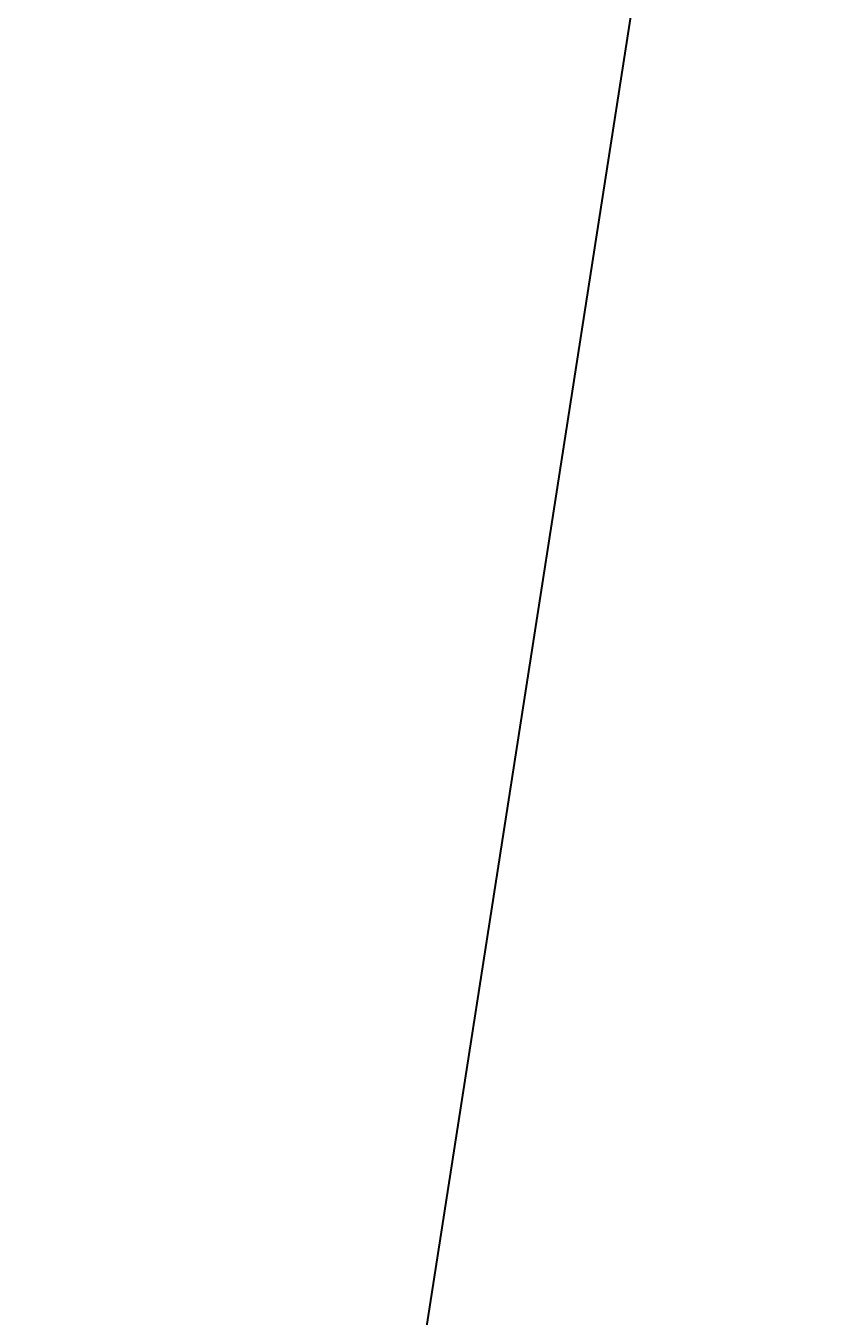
# Model space of a CAD drawing. Header units: metres. Extents: x 0 to 1324930, y 0 to 1631912.
# Drawn here: x 0 to 253991, y 815956 to 1223934 of the extents above; entities that cross this region are included whole.
import ezdxf

# ---------------------------------------------------------------- set-up
doc = ezdxf.new("R2010")
doc.units = ezdxf.units.M
doc.header["$MEASUREMENT"] = 0
doc.layers.add('A_revoir_geometrie_aberrante', color=7, linetype='Continuous')

msp = doc.modelspace()

# ---------------------------------------------------------------- linework, layer by layer
at = {"layer": 'A_revoir_geometrie_aberrante'}
for p in [(253818.61986, 1630923.38749), (253647.66593, 1630910.42849), (253724.3939, 1630908.56345), (253783.36023, 1630905.73622), (253647.23549, 1630902.43798), (253647.23549, 1630902.43792), (253774.25578, 1630899.93366), (253836.71626, 1630891.34258), (253814.74338, 1630885.17909), (253827.94962, 1630881.20231), (253782.48128, 1630855.73806), (253817.74311, 1630841.65067), (253797.24446, 1630828.58239), (253747.95549, 1630826.37614), (253645.88863, 1630825.83787), (253772.91621, 1630823.75877), (253990.77553, 1630812.68852), (253990.77547, 1630812.68846), (253621.68215, 1630796.06037), (253638.91281, 1630795.57216), (253668.05397, 1630787.75301), (253715.06164, 1630775.13962), (253832.15824, 1630762.91725), (253758.56079, 1630716.32), (253733.98882, 1630702.58123), (253767.09052, 1630682.50395), (253854.39451, 1630680.82364), (253862.27647, 1630677.74937), (253858.70299, 1630671.267), (253842.95258, 1630663.93894), (253736.02348, 1630663.7972), (253774.846, 1630654.88448)]:
    msp.add_line(p, (0, 0), dxfattribs=at)

doc.saveas('drawing.dxf')
